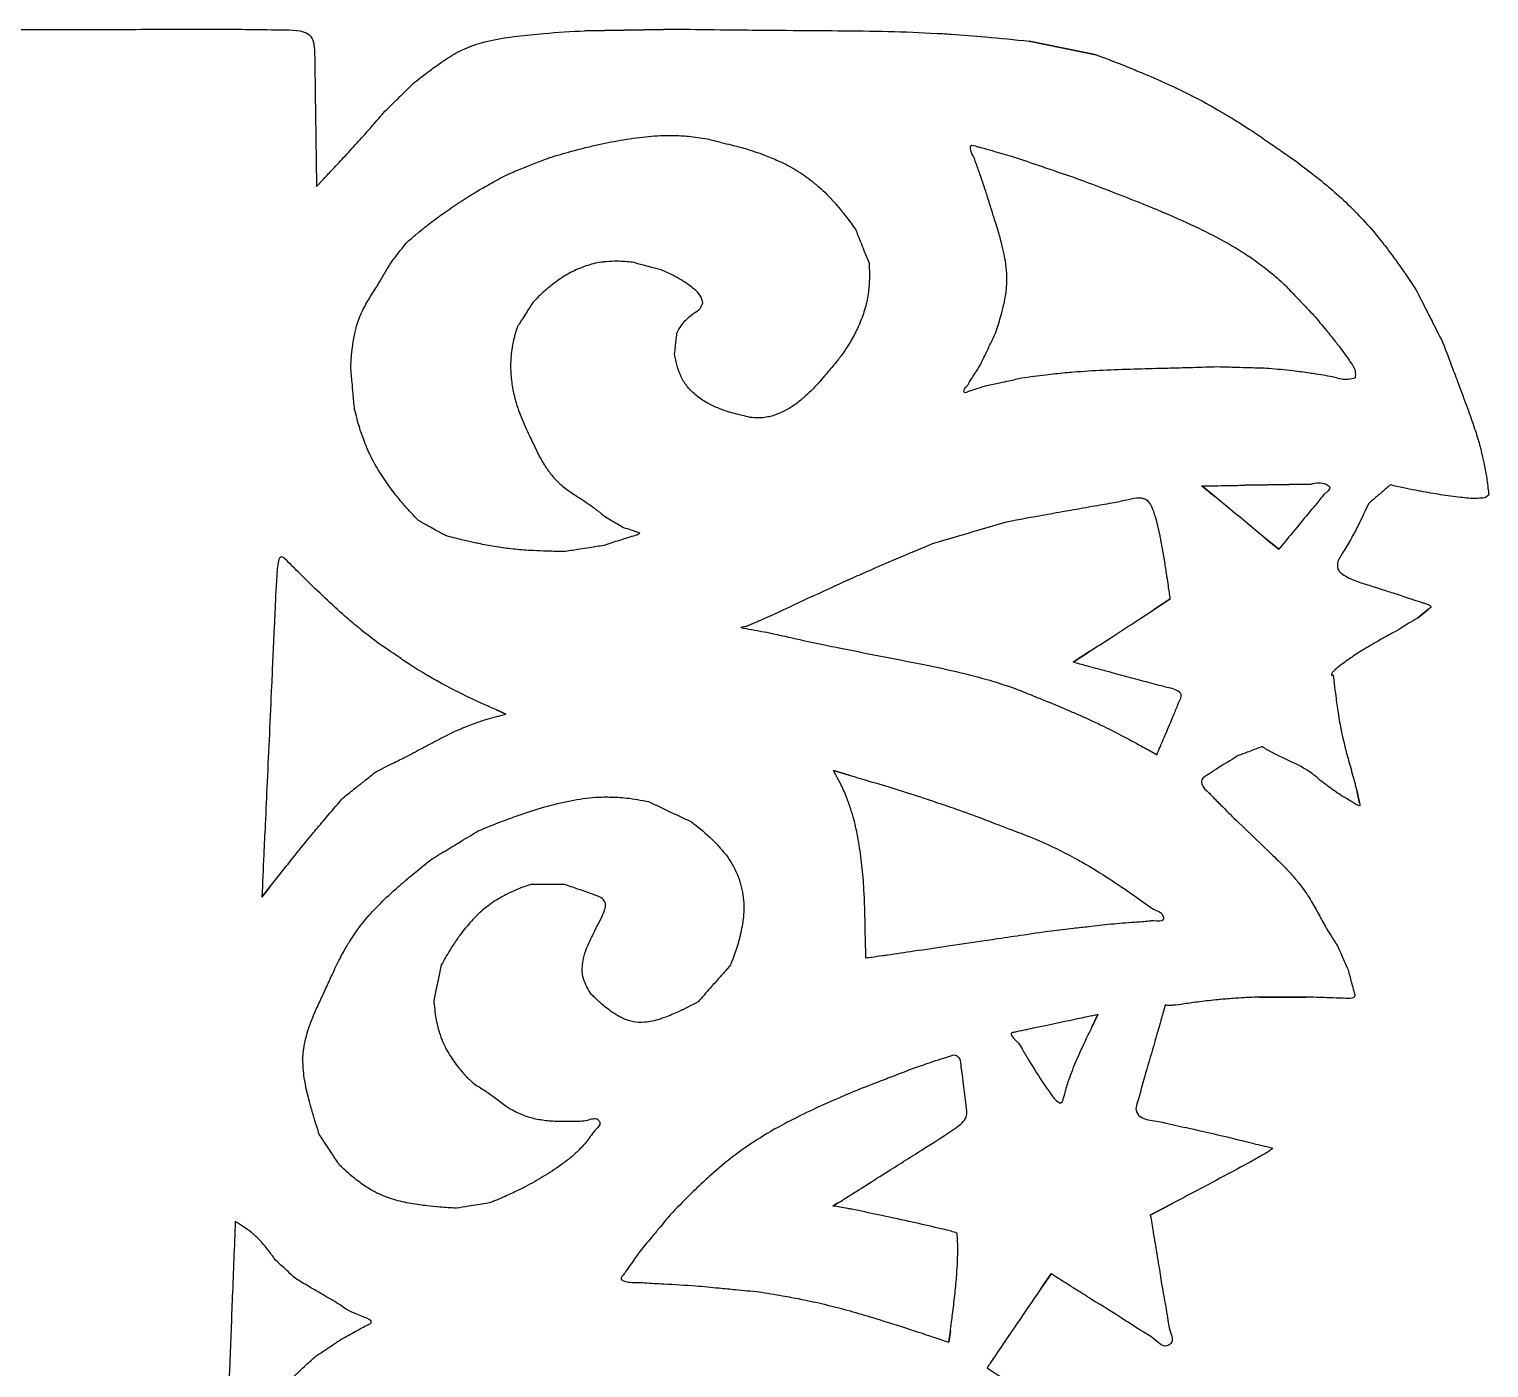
# Model space of a CAD drawing. Extents: x -268 to 413, y -196 to 303.
# Drawn here: x 216.1 to 412.9, y 110.5 to 291.1 of the extents above; entities that cross this region are included whole.
import ezdxf

# ---------------------------------------------------------------- set-up
doc = ezdxf.new("R2010")
doc.units = 0
doc.layers.add('layer_1', color=7, linetype='CONTINUOUS')

msp = doc.modelspace()

# ---------------------------------------------------------------- linework, layer by layer
at = {"layer": 'layer_1', "color": 1}
for points in [[(290.998432, 290.878298), (304.286597, 291.081198)], [(350.949872, 289.458108), (359.977869, 287.631989)], [(254.838006, 269.880354), (255.801342, 270.894735)], [(306.942399, 254.155374), (306.942399, 254.155374)], [(394.916143, 244.04731), (394.916143, 244.04731)], [(375.970803, 228.047435), (374.2438, 229.469695)], [(380.136132, 229.571273), (388.974048, 229.723384)], [(364.338773, 227.589931), (364.338773, 227.589931)], [(384.605563, 220.936651), (382.878432, 222.35891)], [(251.120907, 219.107932), (251.120907, 219.107932)], [(367.793036, 212.80915), (369.977544, 214.231538)], [(404.814376, 212.870872), (403.292736, 211.653582)], [(356.87284, 205.698366), (359.056698, 207.120753)], [(391.72847, 203.944334), (391.93137, 203.944334)], [(280.377596, 198.689159), (279.005741, 199.298775)], [(366.980264, 193.86317), (368.148953, 193.20315)], [(324.567698, 191.069696), (326.649968, 190.460218)], [(395.177679, 188.220819), (395.482029, 186.699051)], [(378.845418, 184.366543), (383.512045, 179.902816)], [(247.463616, 174.00348), (248.581132, 175.425868)], [(367.69132, 172.378055), (367.69132, 172.378055)], [(291.881752, 160.898786), (291.881752, 160.898786)], [(388.279994, 160.527321), (381.990277, 160.527321)], [(359.411974, 156.479118), (360.224618, 158.155717)], [(348.643762, 155.71752), (348.643762, 155.71752)], [(356.212051, 149.114635), (356.212051, 149.114635)], [(324.457696, 132.343833), (325.10216, 132.713228)], [(370.070735, 132.580565), (367.281281, 131.109842)], [(243.878751, 130.268814), (243.878751, 130.268814)], [(353.891016, 123.197813), (352.470835, 121.11774)], [(340.110717, 113.965615), (340.313883, 115.48959)]]:
    msp.add_lwpolyline(points, close=True, dxfattribs=at)
for points, knots in [([(208.723971, 291.051898), (213.976368, 291.05434), (223.26856, 291.058661), (234.085911, 291.063872), (242.959273, 291.093667), (248.193853, 291.03473), (254.458797, 290.916736), (254.585392, 288.042551), (254.607524, 285.683879), (254.666197, 282.094463), (254.709495, 278.947686), (254.736556, 276.980902)], [0, 0, 0, 0, 15.732522, 27.832935, 32.672741, 41.919332, 45.449083, 47.981031, 49.164502, 52.715124, 58.63321, 58.63321, 58.63321, 58.63321]), ([(268.025371, 283.8792), (268.724976, 284.43309), (269.935167, 285.391221), (271.401678, 286.428825), (272.83128, 287.397237), (274.554055, 288.407992), (277.323062, 289.405221), (279.829, 289.878557), (282.648473, 290.233911), (286.119711, 290.591328), (289.164703, 290.770437), (290.998432, 290.878298)], [0, 0, 0, 0, 2.676506, 4.629881, 5.386967, 7.857806, 10.597896, 14.169438, 15.484831, 19.124512, 24.634618, 24.634618, 24.634618, 24.634618]), ([(304.286597, 291.081198), (306.528999, 291.051441), (310.491474, 290.998859), (315.141033, 290.954173), (319.853674, 290.914418), (325.110751, 290.890769), (331.874684, 290.799319), (336.963692, 290.626523), (341.336687, 290.34769), (345.483846, 290.041553), (348.990316, 289.667271), (350.949872, 289.458108)], [0, 0, 0, 0, 6.727794, 11.888462, 13.949295, 20.866228, 27.65968, 34.243009, 36.138418, 40.805186, 46.716826, 46.716826, 46.716826, 46.716826]), ([(359.977869, 287.631989), (360.965053, 287.260774), (362.726492, 286.598411), (364.782256, 285.769455), (366.921405, 284.888483), (369.351074, 283.824928), (372.485418, 282.329244), (374.839478, 281.093046), (376.857606, 279.935374), (378.785738, 278.796308), (380.383374, 277.763585), (381.280292, 277.183811)], [0, 0, 0, 0, 3.163899, 5.645368, 6.649368, 10.104284, 13.600366, 17.066624, 18.07727, 20.580104, 23.783723, 23.783723, 23.783723, 23.783723]), ([(264.068904, 280.02431), (264.55726, 280.500234), (265.387495, 281.309335), (266.706318, 282.594298), (267.536822, 283.403299), (268.025371, 283.8792)], [0, 0, 0, 0, 2.045717, 3.477847, 5.523931, 5.523931, 5.523931, 5.523931]), ([(255.801342, 270.894735), (256.217014, 271.332599), (257.187456, 272.354852), (258.764601, 274.04103), (260.099121, 275.495452), (261.321889, 276.865262), (262.512529, 278.21174), (263.508353, 279.371487), (264.068904, 280.02431)], [0, 0, 0, 0, 1.811231, 4.228563, 6.926374, 7.732635, 9.737077, 12.318427, 12.318427, 12.318427, 12.318427]), ([(254.736556, 276.980902), (254.748979, 276.104205), (254.770098, 274.61388), (254.803915, 272.24703), (254.82538, 270.756879), (254.838006, 269.880354)], [0, 0, 0, 0, 2.630354, 4.471425, 7.101273, 7.101273, 7.101273, 7.101273]), ([(285.965193, 273.659787), (286.911116, 273.947503), (288.616261, 274.466146), (290.65696, 274.993946), (292.850652, 275.532531), (295.406903, 276.063454), (298.727121, 276.565662), (301.235318, 276.771485), (303.303147, 276.751091), (305.14193, 276.676875), (306.668051, 276.433945), (307.501482, 276.301278)], [0, 0, 0, 0, 2.965791, 5.346209, 6.32219, 9.742446, 13.173326, 16.394153, 17.274648, 19.376965, 21.906428, 21.906428, 21.906428, 21.906428]), ([(307.501482, 276.301278), (308.141066, 276.138106), (309.228392, 275.860705), (310.955481, 275.420435), (312.043007, 275.143422), (312.682748, 274.980469)], [0, 0, 0, 0, 1.980211, 3.366462, 5.346967, 5.346967, 5.346967, 5.346967]), ([(381.280292, 277.183811), (381.931549, 276.732914), (383.038682, 275.966394), (384.797081, 274.749021), (385.90423, 273.982554), (386.555491, 273.531693)], [0, 0, 0, 0, 2.376341, 4.039761, 6.416049, 6.416049, 6.416049, 6.416049]), ([(280.885505, 271.627912), (281.512641, 271.87876), (282.578764, 272.305198), (284.271993, 272.98249), (285.338085, 273.408938), (285.965193, 273.659787)], [0, 0, 0, 0, 2.02633, 3.444735, 5.470991, 5.470991, 5.470991, 5.470991]), ([(312.682748, 274.980469), (313.537256, 274.702382), (315.030644, 274.216381), (316.722514, 273.503581), (318.366166, 272.751633), (320.10613, 271.761111), (322.199731, 270.205416), (323.656023, 268.831752), (324.867916, 267.490601), (326.059106, 266.098255), (326.984673, 264.833712), (327.513795, 264.110806)], [0, 0, 0, 0, 2.69459, 4.709219, 5.502919, 8.11704, 10.69596, 13.312142, 14.105896, 16.118793, 18.805345, 18.805345, 18.805345, 18.805345]), ([(345.190277, 268.885622), (344.90212, 269.772808), (344.436164, 271.207407), (343.8452, 272.795823), (343.449987, 273.953549), (342.997748, 274.549651), (343.007534, 275.656857), (343.87998, 275.228162), (344.768696, 275.049116), (346.340156, 274.584426), (347.688325, 274.20498), (348.542183, 273.964659)], [0, 0, 0, 0, 2.794531, 4.518818, 5.10821, 6.422597, 6.865746, 7.773344, 8.27478, 9.830395, 12.517516, 12.517516, 12.517516, 12.517516]), ([(348.542183, 273.964659), (349.645904, 273.58837), (351.522226, 272.948679), (354.502274, 271.932742), (356.378605, 271.293104), (357.482328, 270.916847)], [0, 0, 0, 0, 3.498304, 5.947109, 9.445387, 9.445387, 9.445387, 9.445387]), ([(386.555491, 273.531693), (387.365546, 272.930164), (388.804553, 271.861591), (390.441725, 270.534), (392.115059, 269.13863), (393.982008, 267.447571), (396.346797, 265.017819), (398.081639, 262.97517), (399.601302, 260.989059), (401.142179, 258.900097), (402.378476, 257.048335), (403.089836, 255.982838)], [0, 0, 0, 0, 3.026557, 5.376468, 6.322019, 9.562977, 12.927564, 16.487565, 17.594163, 20.429935, 24.272788, 24.272788, 24.272788, 24.272788]), ([(266.96803, 262.282096), (267.404576, 262.666317), (268.218646, 263.382811), (269.231504, 264.196122), (270.428259, 265.13726), (271.959569, 266.26326), (274.090613, 267.725127), (275.8134, 268.819128), (277.369095, 269.730323), (278.864608, 270.581746), (280.160779, 271.25274), (280.885505, 271.627912)], [0, 0, 0, 0, 1.744413, 3.252976, 3.896054, 6.311909, 8.953155, 11.648084, 12.431622, 14.361841, 16.809816, 16.809816, 16.809816, 16.809816]), ([(357.482328, 270.916847), (359.264643, 270.248015), (362.339795, 269.094034), (365.88549, 267.679732), (369.197164, 266.327271), (372.564668, 264.861537), (376.544126, 262.902062), (379.255941, 261.346519), (381.305783, 259.948904), (383.082593, 258.671362), (384.462539, 257.458341), (385.215041, 256.796865)], [0, 0, 0, 0, 5.710878, 9.853374, 11.451377, 16.442642, 20.867095, 24.755486, 25.805274, 28.309884, 31.313701, 31.313701, 31.313701, 31.313701]), ([(346.81583, 263.704484), (346.615137, 264.344042), (346.273942, 265.431346), (345.732091, 267.158392), (345.390955, 268.245887), (345.190277, 268.885622)], [0, 0, 0, 0, 2.010923, 3.418742, 5.430158, 5.430158, 5.430158, 5.430158]), ([(327.513795, 264.110806), (327.739555, 263.546315), (328.123327, 262.586733), (328.7329, 261.06285), (329.116739, 260.103467), (329.342514, 259.539156)], [0, 0, 0, 0, 1.823885, 3.100436, 4.92384, 4.92384, 4.92384, 4.92384]), ([(264.834577, 259.539156), (265.097875, 259.877707), (265.545535, 260.453312), (266.256686, 261.367626), (266.70455, 261.943379), (266.96803, 262.282096)], [0, 0, 0, 0, 1.286659, 2.187574, 3.47496, 3.47496, 3.47496, 3.47496]), ([(346.409371, 250.092402), (346.644013, 250.808834), (347.045874, 252.035833), (347.419506, 253.485092), (347.727774, 254.826676), (347.939768, 256.245147), (347.967307, 258.072257), (347.808638, 259.440914), (347.57472, 260.682694), (347.29866, 261.977028), (346.992638, 263.071906), (346.81583, 263.704484)], [0, 0, 0, 0, 2.261027, 3.872352, 4.487474, 6.390854, 8.161482, 9.954222, 10.512871, 11.952561, 13.92253, 13.92253, 13.92253, 13.92253]), ([(259.450795, 245.520752), (259.508354, 246.411325), (259.606607, 247.931522), (259.91213, 249.669602), (260.263375, 251.242626), (260.846226, 252.808736), (261.841042, 254.625051), (262.66497, 255.897314), (263.349323, 257.00863), (264.001881, 258.086655), (264.534771, 259.016194), (264.834577, 259.539156)], [0, 0, 0, 0, 2.675114, 4.566389, 5.286418, 7.509473, 9.546414, 11.489945, 12.055897, 13.461792, 15.270137, 15.270137, 15.270137, 15.270137]), ([(297.443812, 259.641384), (296.764034, 259.705304), (295.566661, 259.817896), (294.156573, 259.74334), (292.731473, 259.596556), (291.138931, 259.191935), (289.160692, 258.335915), (287.739714, 257.464623), (286.559027, 256.567869), (285.421781, 255.641136), (284.536857, 254.757935), (284.034896, 254.256952)], [0, 0, 0, 0, 2.045373, 3.602756, 4.225496, 6.342735, 8.495715, 10.674193, 11.32162, 12.943726, 15.069863, 15.069863, 15.069863, 15.069863]), ([(301.304278, 258.625446), (300.827664, 258.750889), (300.017432, 258.964137), (298.73061, 259.302783), (297.9204, 259.515977), (297.443812, 259.641384)], [0, 0, 0, 0, 1.478537, 2.513476, 3.991907, 3.991907, 3.991907, 3.991907]), ([(306.942399, 254.155374), (306.862893, 254.466392), (306.671627, 255.214598), (305.673794, 256.121043), (304.77218, 256.814137), (303.796447, 257.399945), (302.763782, 257.976751), (301.836907, 258.388713), (301.304278, 258.625446)], [0, 0, 0, 0, 0.946546, 2.277078, 3.885976, 4.392539, 5.685918, 7.433275, 7.433275, 7.433275, 7.433275]), ([(329.342514, 259.539156), (329.376789, 258.826069), (329.437266, 257.567848), (329.317756, 256.093333), (329.131458, 254.60318), (328.712936, 252.966169), (327.934978, 250.967347), (327.212022, 249.546689), (326.533913, 248.423729), (325.904937, 247.435824), (325.302988, 246.65729), (324.97402, 246.231818)], [0, 0, 0, 0, 2.139337, 3.774798, 4.429449, 6.644026, 8.817879, 10.856079, 11.415408, 12.753542, 14.366114, 14.366114, 14.366114, 14.366114]), ([(385.215041, 256.796865), (385.716739, 256.270086), (386.569625, 255.374562), (387.924209, 253.952257), (388.777094, 253.05673), (389.278791, 252.529949)], [0, 0, 0, 0, 2.182376, 3.710041, 5.892422, 5.892422, 5.892422, 5.892422]), ([(403.089836, 255.982838), (403.540688, 255.09353), (404.307114, 253.581751), (405.524484, 251.180868), (406.291041, 249.669314), (406.741945, 248.78019)], [0, 0, 0, 0, 2.991192, 5.084877, 8.075645, 8.075645, 8.075645, 8.075645]), ([(284.034896, 254.256952), (283.771412, 253.84299), (283.32353, 253.139318), (282.612379, 252.021802), (282.164738, 251.318232), (281.901443, 250.904405)], [0, 0, 0, 0, 1.472107, 2.502355, 3.973814, 3.973814, 3.973814, 3.973814]), ([(303.437731, 250.091624), (303.619431, 250.43193), (303.938679, 251.029851), (304.444, 251.644793), (304.997514, 252.22643), (305.683994, 252.742018), (306.588228, 253.300502), (306.834408, 253.894715), (306.942399, 254.155374)], [0, 0, 0, 0, 1.154186, 2.027916, 2.377795, 3.559106, 4.618618, 5.446584, 5.446584, 5.446584, 5.446584]), ([(389.278791, 252.529949), (389.867454, 251.837763), (390.8813, 250.645618), (392.015457, 249.228397), (393.05676, 247.911981), (393.926005, 246.628686), (394.981372, 245.246918), (394.933059, 244.358414), (394.916143, 244.04731)], [0, 0, 0, 0, 2.725096, 4.693399, 5.45067, 7.747861, 9.445782, 10.360627, 10.360627, 10.360627, 10.360627]), ([(281.901443, 250.904405), (281.727819, 250.335866), (281.417707, 249.320392), (281.199796, 248.086835), (281.019453, 246.7811), (280.979301, 245.245459), (281.157414, 243.236227), (281.459379, 241.712517), (281.837163, 240.412728), (282.23646, 239.17715), (282.672643, 238.16506), (282.91738, 237.597186)], [0, 0, 0, 0, 1.78162, 3.18217, 3.751552, 5.735803, 7.771579, 9.794926, 10.382039, 11.832323, 13.686327, 13.686327, 13.686327, 13.686327]), ([(303.132988, 247.247105), (303.170503, 247.598282), (303.23428, 248.19529), (303.335861, 249.143463), (303.400001, 249.740451), (303.437731, 250.091624)], [0, 0, 0, 0, 1.059527, 1.801215, 2.860797, 2.860797, 2.860797, 2.860797]), ([(344.377505, 245.825496), (344.628354, 246.352274), (345.054797, 247.247797), (345.732085, 248.670099), (346.158525, 249.565624), (346.409371, 250.092402)], [0, 0, 0, 0, 1.750368, 2.975624, 4.725989, 4.725989, 4.725989, 4.725989]), ([(406.741945, 248.78019), (407.171855, 247.64141), (407.905297, 245.698612), (408.748683, 243.44931), (409.506813, 241.420613), (410.255274, 239.406212), (411.103858, 236.977712), (411.632183, 235.253971), (411.993952, 233.82647), (412.308215, 232.49623), (412.511864, 231.357698), (412.625083, 230.724727)], [0, 0, 0, 0, 3.651683, 6.229899, 7.206641, 10.14889, 12.676494, 14.923795, 15.553857, 17.094297, 19.02296, 19.02296, 19.02296, 19.02296]), ([(310.446929, 239.425127), (309.93866, 239.604114), (309.04542, 239.918669), (308.045098, 240.399897), (307.062488, 240.919561), (306.034399, 241.618357), (304.879018, 242.736836), (304.188072, 243.756615), (303.756544, 244.751968), (303.384186, 245.787661), (303.224609, 246.714789), (303.132988, 247.247105)], [0, 0, 0, 0, 1.615303, 2.83876, 3.325226, 4.950217, 6.546664, 8.127665, 8.601022, 9.800398, 11.417488, 11.417488, 11.417488, 11.417488]), ([(324.97402, 246.231818), (324.69809, 245.905723), (324.229009, 245.351363), (323.483996, 244.470908), (323.014911, 243.916549), (322.738979, 243.590455)], [0, 0, 0, 0, 1.281512, 2.178571, 3.460087, 3.460087, 3.460087, 3.460087]), ([(259.958823, 239.831448), (259.896014, 240.533829), (259.789239, 241.727872), (259.619896, 243.624307), (259.513425, 244.818366), (259.450795, 245.520752)], [0, 0, 0, 0, 2.11555, 3.596423, 5.711941, 5.711941, 5.711941, 5.711941]), ([(345.189627, 242.980839), (344.741095, 242.844602), (344.023393, 242.626607), (343.191522, 242.339187), (342.680376, 242.222314), (342.218622, 241.895021), (342.083171, 242.495594), (342.504564, 242.807152), (342.870529, 243.472606), (343.507444, 244.42733), (344.04287, 245.287746), (344.377505, 245.825496)], [0, 0, 0, 0, 1.418716, 2.270103, 2.553947, 3.121573, 3.313333, 4.092737, 4.473291, 5.614897, 7.517476, 7.517476, 7.517476, 7.517476]), ([(376.377263, 245.520752), (375.252984, 245.487641), (373.211294, 245.427513), (370.790053, 245.36176), (368.142456, 245.291544), (365.027101, 245.214759), (360.962291, 245.070331), (357.880379, 244.898402), (355.302076, 244.66646), (352.977737, 244.430991), (351.031371, 244.150521), (349.964443, 243.996777)], [0, 0, 0, 0, 3.374298, 6.127722, 7.266394, 11.319894, 15.476457, 19.468695, 20.577288, 23.242542, 26.476006, 26.476006, 26.476006, 26.476006]), ([(383.285532, 245.317458), (382.432659, 245.342537), (380.982775, 245.385172), (378.680018, 245.452936), (377.230135, 245.495635), (376.377263, 245.520752)], [0, 0, 0, 0, 2.559724, 4.351533, 6.91126, 6.91126, 6.91126, 6.91126]), ([(394.916143, 244.04731), (394.59998, 243.952766), (393.687777, 243.679986), (391.901423, 244.200611), (390.191184, 244.470029), (388.309594, 244.758706), (386.196806, 245.036909), (384.361791, 245.213743), (383.285532, 245.317458)], [0, 0, 0, 0, 0.976167, 2.816466, 5.367826, 6.23353, 8.519891, 11.762984, 11.762984, 11.762984, 11.762984]), ([(322.738979, 243.590455), (322.341847, 243.153138), (321.645932, 242.386805), (320.753885, 241.566985), (319.846335, 240.785117), (318.785473, 240.02856), (317.355143, 239.2667), (316.237455, 238.871523), (315.293117, 238.709424), (314.427022, 238.611534), (313.696063, 238.677455), (313.291585, 238.713933)], [0, 0, 0, 0, 1.771232, 3.103819, 3.630981, 5.365063, 6.997665, 8.48407, 8.891015, 9.87175, 11.086782, 11.086782, 11.086782, 11.086782]), ([(349.964443, 243.996777), (349.374872, 243.871376), (348.372657, 243.658205), (346.781052, 243.319559), (345.779023, 243.106287), (345.189627, 242.980839)], [0, 0, 0, 0, 1.808278, 3.073904, 4.8817, 4.8817, 4.8817, 4.8817]), ([(268.593455, 224.797107), (268.127345, 225.283913), (267.280776, 226.168069), (266.337286, 227.271809), (265.320298, 228.499291), (264.17182, 230.028812), (262.785536, 232.203604), (261.859405, 234.015492), (261.183926, 235.723869), (260.565205, 237.451258), (260.178677, 238.968471), (259.958823, 239.831448)], [0, 0, 0, 0, 2.021496, 3.671525, 4.35448, 6.803773, 9.403227, 12.085226, 12.889832, 14.914014, 17.584032, 17.584032, 17.584032, 17.584032]), ([(313.291585, 238.713933), (312.940373, 238.801644), (312.343311, 238.950752), (311.395092, 239.187817), (310.798101, 239.337234), (310.446929, 239.425127)], [0, 0, 0, 0, 1.085996, 1.846199, 2.932212, 2.932212, 2.932212, 2.932212]), ([(282.91738, 237.597186), (283.130503, 237.145645), (283.492822, 236.378001), (284.068532, 235.158861), (284.431182, 234.391292), (284.644512, 233.939767)], [0, 0, 0, 0, 1.497931, 2.54656, 4.044712, 4.044712, 4.044712, 4.044712]), ([(284.644512, 233.939767), (284.953177, 233.354581), (285.488834, 232.339051), (286.276662, 231.255202), (287.095997, 230.246478), (288.161966, 229.292971), (289.652367, 228.254394), (290.803343, 227.526191), (291.760503, 226.858129), (292.653494, 226.214076), (293.381281, 225.630564), (293.787172, 225.305136)], [0, 0, 0, 0, 1.982023, 3.439595, 4.010219, 5.879209, 7.69952, 9.45949, 9.963605, 11.201133, 12.761583, 12.761583, 12.761583, 12.761583]), ([(412.625083, 230.724727), (412.66257, 230.42416), (412.726298, 229.913179), (412.827748, 229.101613), (412.891772, 228.590621), (412.929433, 228.290027)], [0, 0, 0, 0, 0.908687, 1.544818, 2.453648, 2.453648, 2.453648, 2.453648]), ([(374.2438, 229.469695), (374.971235, 229.482167), (376.207885, 229.50337), (378.171996, 229.537229), (379.40867, 229.558664), (380.136132, 229.571273)], [0, 0, 0, 0, 2.182627, 3.710495, 5.893207, 5.893207, 5.893207, 5.893207]), ([(388.974048, 229.723384), (389.647648, 229.876284), (390.513888, 230.07291), (391.822427, 229.190013), (390.766582, 228.452505), (390.069311, 227.491301), (388.776757, 226.004966), (387.710297, 224.698986), (387.04376, 223.882748)], [0, 0, 0, 0, 2.028204, 2.608236, 3.885716, 4.523011, 6.434898, 9.621378, 9.621378, 9.621378, 9.621378]), ([(399.640627, 229.608117), (399.277367, 229.294953), (398.659867, 228.762611), (397.679214, 227.917228), (397.061818, 227.385014), (396.698669, 227.071968)], [0, 0, 0, 0, 1.438843, 2.445864, 3.884221, 3.884221, 3.884221, 3.884221]), ([(412.929433, 228.290027), (412.793659, 228.15249), (412.460553, 227.815059), (411.810781, 227.81183), (410.692993, 227.744717), (408.921127, 227.948749), (406.426481, 228.276592), (404.403457, 228.62076), (402.73897, 228.937274), (401.365797, 229.207869), (400.235371, 229.470134), (399.640627, 229.608117)], [0, 0, 0, 0, 0.561993, 1.378777, 1.813252, 3.955847, 6.670031, 9.387026, 10.103925, 11.753551, 13.585059, 13.585059, 13.585059, 13.585059]), ([(364.338773, 227.589931), (363.689667, 227.461051), (362.187111, 227.162719), (359.575831, 226.709805), (357.235789, 226.296576), (354.72767, 225.847651), (351.83217, 225.325543), (349.319585, 224.866037), (347.831768, 224.593942)], [0, 0, 0, 0, 1.985267, 4.59551, 7.950319, 9.114143, 12.239429, 16.776907, 16.776907, 16.776907, 16.776907]), ([(369.266478, 219.006354), (369.050295, 220.321126), (368.705331, 222.419105), (368.13826, 224.762351), (367.661481, 226.29805), (367.173389, 227.556447), (365.656325, 227.958455), (364.813554, 227.722729), (364.338773, 227.589931)], [0, 0, 0, 0, 4.002741, 6.387166, 7.179726, 8.897567, 10.035309, 11.50323, 11.50323, 11.50323, 11.50323]), ([(382.878432, 222.35891), (382.15356, 222.955864), (380.575927, 224.255095), (378.273384, 226.151269), (376.695705, 227.450482), (375.970803, 228.047435)], [0, 0, 0, 0, 2.817114, 6.13126, 8.948444, 8.948444, 8.948444, 8.948444]), ([(396.698669, 227.071968), (396.296436, 226.202861), (395.619722, 224.740678), (394.765184, 223.096544), (394.003061, 221.714436), (393.276262, 220.520009), (392.433503, 219.252766), (392.506663, 218.177871), (393.133761, 217.606781), (394.090815, 216.971051), (395.064056, 216.635422), (395.684288, 216.42153)], [0, 0, 0, 0, 2.872481, 4.832654, 5.558369, 7.604721, 9.04496, 10.064181, 10.432205, 11.545596, 13.501805, 13.501805, 13.501805, 13.501805]), ([(272.250874, 222.765232), (271.799341, 223.016081), (271.031734, 223.442524), (269.812595, 224.119816), (269.044988, 224.546259), (268.593455, 224.797107)], [0, 0, 0, 0, 1.549602, 2.634323, 4.183925, 4.183925, 4.183925, 4.183925]), ([(293.787172, 225.305136), (294.088182, 225.129532), (294.599902, 224.831006), (295.412634, 224.356877), (295.924356, 224.058351), (296.225369, 223.882748)], [0, 0, 0, 0, 1.045465, 1.777293, 2.822763, 2.822763, 2.822763, 2.822763]), ([(347.831768, 224.593942), (346.602611, 224.230124), (344.513068, 223.611641), (341.194374, 222.629566), (339.104821, 222.011362), (337.875686, 221.647716)], [0, 0, 0, 0, 3.845609, 6.537462, 10.382861, 10.382861, 10.382861, 10.382861]), ([(288.40274, 220.631907), (287.576841, 220.64002), (286.139008, 220.654143), (284.463131, 220.723878), (282.83993, 220.810371), (281.087839, 220.96563), (278.850768, 221.273964), (277.174179, 221.585949), (275.691166, 221.910836), (274.214315, 222.250486), (272.962682, 222.578621), (272.250874, 222.765232)], [0, 0, 0, 0, 2.47765, 4.313416, 5.031359, 7.354157, 9.587514, 11.803824, 12.467973, 14.142076, 16.349529, 16.349529, 16.349529, 16.349529]), ([(296.225369, 223.882748), (296.559515, 223.769492), (297.094157, 223.588281), (297.734481, 223.387777), (298.088106, 223.249795), (298.579613, 223.178025), (298.012656, 222.764467), (297.550636, 222.730567), (296.683765, 222.426069), (295.420646, 222.038769), (294.290345, 221.673102), (293.583878, 221.444551)], [0, 0, 0, 0, 1.07087, 1.713413, 1.9276, 2.340857, 2.573943, 3.493392, 3.937739, 5.270913, 7.493112, 7.493112, 7.493112, 7.493112]), ([(387.04376, 223.882748), (386.742757, 223.518938), (386.231082, 222.900498), (385.418349, 221.918466), (384.906584, 221.300273), (384.605563, 220.936651)], [0, 0, 0, 0, 1.41656, 2.408012, 3.824172, 3.824172, 3.824172, 3.824172]), ([(293.583878, 221.444551), (292.944144, 221.344228), (291.856656, 221.173688), (290.12961, 220.902806), (289.0423, 220.732237), (288.40274, 220.631907)], [0, 0, 0, 0, 1.942657, 3.302337, 5.244481, 5.244481, 5.244481, 5.244481]), ([(337.875686, 221.647716), (336.262657, 220.978471), (333.387936, 219.78575), (330.026893, 218.326477), (326.569909, 216.80477), (322.855586, 215.099504), (318.512426, 213.087275), (315.639048, 211.725244), (313.83663, 210.964141), (312.981257, 210.557803), (312.302646, 210.418762), (312.072482, 210.371603)], [0, 0, 0, 0, 5.238969, 9.336831, 10.992132, 16.570243, 21.596422, 25.355959, 26.101715, 27.471827, 28.175036, 28.175036, 28.175036, 28.175036]), ([(251.120907, 219.107932), (250.708693, 219.527193), (249.775898, 220.475933), (249.33276, 216.364582), (249.300232, 213.910162), (249.033627, 208.474695), (248.694485, 200.813467), (248.374606, 193.879944), (248.174682, 189.546509)], [0, 0, 0, 0, 1.339373, 3.030851, 8.451993, 11.045162, 18.824597, 31.790188, 31.790188, 31.790188, 31.790188]), ([(263.209023, 208.238269), (262.451246, 208.814683), (261.053438, 209.877945), (259.451904, 211.228991), (257.660633, 212.778556), (255.651389, 214.652678), (253.261557, 216.970581), (251.772932, 218.456913), (251.120907, 219.107932)], [0, 0, 0, 0, 2.855798, 5.26785, 6.284081, 9.961269, 13.507871, 16.271995, 16.271995, 16.271995, 16.271995]), ([(369.977544, 214.231538), (369.889646, 214.820932), (369.740214, 215.822953), (369.503192, 217.414558), (369.354152, 218.416781), (369.266478, 219.006354)], [0, 0, 0, 0, 1.787738, 3.039304, 4.827472, 4.827472, 4.827472, 4.827472]), ([(395.684288, 216.42153), (396.272844, 216.233566), (397.27342, 215.914015), (398.862737, 215.406759), (399.863521, 215.087543), (400.452237, 214.899762)], [0, 0, 0, 0, 1.853526, 3.151095, 5.004909, 5.004909, 5.004909, 5.004909]), ([(400.452237, 214.899762), (401.128592, 214.671855), (402.210769, 214.307201), (403.427833, 213.918482), (404.250858, 213.617034), (404.753878, 213.568383), (405.249221, 213.122252), (404.978752, 212.965896), (404.814376, 212.870872)], [0, 0, 0, 0, 2.138662, 3.421884, 3.849632, 4.73975, 5.019324, 5.452478, 5.452478, 5.452478, 5.452478]), ([(359.056698, 207.120753), (359.973567, 207.71769), (361.96899, 209.016832), (364.881108, 210.912956), (366.876319, 212.212201), (367.793036, 212.80915)], [0, 0, 0, 0, 3.2822, 7.143203, 10.42504, 10.42504, 10.42504, 10.42504]), ([(403.292736, 211.653582), (402.904398, 211.415536), (402.24429, 211.010898), (401.196004, 210.368375), (400.536048, 209.96391), (400.147877, 209.726013)], [0, 0, 0, 0, 1.366473, 2.322772, 3.688584, 3.688584, 3.688584, 3.688584]), ([(312.072482, 210.371603), (312.549064, 210.283709), (313.359252, 210.134288), (314.646071, 209.897267), (315.456322, 209.748215), (315.932938, 209.660538)], [0, 0, 0, 0, 1.453859, 2.471555, 3.925397, 3.925397, 3.925397, 3.925397]), ([(315.932938, 209.660538), (317.293919, 209.349522), (319.832223, 208.769459), (322.884185, 208.128677), (326.444192, 207.395961), (330.76616, 206.563456), (336.327102, 205.467459), (340.445248, 204.604682), (343.59293, 203.812614), (346.050968, 203.164541), (348.03061, 202.490018), (349.050083, 202.142653)], [0, 0, 0, 0, 4.188112, 7.811058, 9.355186, 15.092007, 21.014633, 26.360456, 27.710138, 30.752309, 33.982376, 33.982376, 33.982376, 33.982376]), ([(400.147877, 209.726013), (399.48825, 209.371938), (398.343154, 208.757274), (397.032877, 207.997886), (395.795651, 207.259503), (394.569186, 206.472871), (393.244449, 205.517998), (392.403963, 204.884991), (391.983632, 204.4486), (391.735165, 204.246216), (391.730234, 204.02385), (391.72847, 203.944334)], [0, 0, 0, 0, 2.245828, 3.898695, 4.542393, 6.568909, 8.261505, 9.458969, 9.688736, 10.103577, 10.334494, 10.334494, 10.334494, 10.334494]), ([(267.679095, 205.190466), (267.127232, 205.566721), (266.18906, 206.206358), (264.699036, 207.222292), (263.760881, 207.86198), (263.209023, 208.238269)], [0, 0, 0, 0, 2.003769, 3.406423, 5.410236, 5.410236, 5.410236, 5.410236]), ([(279.005741, 199.298775), (278.415675, 199.561805), (277.045216, 200.172704), (274.836123, 201.206174), (272.983379, 202.12851), (271.319142, 203.035128), (269.730702, 203.926537), (268.415115, 204.737028), (267.679095, 205.190466)], [0, 0, 0, 0, 1.938071, 4.501267, 7.316453, 8.144724, 10.186668, 12.779828, 12.779828, 12.779828, 12.779828]), ([(361.748593, 204.377685), (361.146541, 204.540638), (360.123105, 204.817644), (358.497854, 205.257871), (357.474677, 205.535225), (356.87284, 205.698366)], [0, 0, 0, 0, 1.871147, 3.180783, 5.051452, 5.051452, 5.051452, 5.051452]), ([(368.148953, 193.20315), (368.299472, 193.554335), (368.555359, 194.151361), (368.961412, 195.09952), (369.557495, 196.485347), (370.230431, 198.092751), (370.842636, 199.529932), (371.190584, 200.471683), (371.676761, 201.309282), (370.546637, 202.17741), (369.427558, 202.288774), (367.742401, 202.776549), (365.286282, 203.412182), (363.107271, 204.006875), (361.748593, 204.377685)], [0, 0, 0, 0, 1.146199, 1.948575, 3.09488, 5.668015, 7.20563, 7.716314, 8.77792, 9.548014, 11.379409, 12.234094, 14.783662, 19.006389, 19.006389, 19.006389, 19.006389]), ([(391.93137, 203.944334), (391.94488, 203.858564), (391.988941, 203.578841), (392.032886, 203.18889), (392.138116, 202.329677), (392.30599, 200.915029), (392.607109, 198.781074), (392.91904, 196.962619), (393.282445, 195.295706), (393.660275, 193.682179), (394.047293, 192.328643), (394.26462, 191.568578)], [0, 0, 0, 0, 0.260463, 0.849459, 1.176937, 2.857457, 5.122933, 7.642019, 8.389541, 10.241012, 12.612211, 12.612211, 12.612211, 12.612211]), ([(349.050083, 202.142653), (349.76491, 201.85407), (350.980147, 201.363465), (352.910441, 200.584592), (354.125945, 200.094394), (354.840965, 199.806034)], [0, 0, 0, 0, 2.312644, 3.931595, 6.244525, 6.244525, 6.244525, 6.244525]), ([(354.840965, 199.806034), (355.81871, 199.387067), (357.516579, 198.659525), (359.472599, 197.76114), (361.327943, 196.887209), (363.181603, 195.949409), (365.257123, 194.834339), (366.471284, 194.150033), (366.980264, 193.86317)], [0, 0, 0, 0, 3.191043, 5.541292, 6.456896, 9.343579, 11.771944, 13.524673, 13.524673, 13.524673, 13.524673]), ([(262.90493, 190.968118), (263.656043, 191.333106), (264.988816, 191.98074), (266.541426, 192.769638), (268.128173, 193.587353), (269.887013, 194.532808), (272.138923, 195.71766), (273.843148, 196.541838), (275.303464, 197.136568), (276.647236, 197.643122), (278.038746, 198.08034), (279.090748, 198.349696), (279.733963, 198.519802), (280.139187, 198.626428), (280.377596, 198.689159)], [0, 0, 0, 0, 2.505238, 4.445287, 5.224429, 7.860387, 10.435333, 12.859164, 13.534125, 15.165162, 17.166447, 17.905385, 18.422864, 19.162436, 19.162436, 19.162436, 19.162436]), ([(379.149814, 193.089531), (378.394257, 192.633385), (377.184326, 191.902924), (375.816221, 191.051933), (374.947908, 190.438739), (374.121155, 190.034136), (374.24275, 188.846092), (374.98936, 188.305227), (375.823541, 187.400475), (377.071007, 186.156667), (378.166148, 185.051828), (378.845418, 184.366543)], [0, 0, 0, 0, 2.654775, 4.251295, 4.784821, 5.917999, 6.595244, 7.931317, 8.533193, 10.306548, 13.203091, 13.203091, 13.203091, 13.203091]), ([(382.396123, 194.306821), (381.995358, 194.156555), (381.314044, 193.901097), (380.231942, 193.495334), (379.550607, 193.23983), (379.149814, 193.089531)], [0, 0, 0, 0, 1.284031, 2.182891, 3.467033, 3.467033, 3.467033, 3.467033]), ([(390.20683, 189.742423), (389.912617, 190.005801), (389.368939, 190.492498), (388.649014, 190.98475), (387.807564, 191.521771), (386.739575, 192.068932), (385.356542, 192.715542), (384.334364, 193.17784), (383.587159, 193.567337), (383.032068, 193.866667), (382.609012, 194.159475), (382.396123, 194.306821)], [0, 0, 0, 0, 1.183315, 2.186649, 2.611429, 4.177858, 5.779214, 7.194068, 7.541128, 8.307333, 9.083466, 9.083466, 9.083466, 9.083466]), ([(258.434858, 187.412405), (258.986726, 187.851298), (259.924928, 188.597436), (261.414952, 189.782674), (262.353077, 190.529057), (262.90493, 190.968118)], [0, 0, 0, 0, 2.115342, 3.596178, 5.711798, 5.711798, 5.711798, 5.711798]), ([(328.834604, 169.330242), (328.820779, 170.454265), (328.796544, 172.424639), (328.680264, 174.726808), (328.534624, 176.997179), (328.283647, 179.434032), (327.801594, 182.420861), (327.312639, 184.542396), (326.791812, 186.190335), (326.294862, 187.597465), (325.693392, 188.964068), (325.176099, 189.917711), (324.8724, 190.493945), (324.680553, 190.856451), (324.567698, 191.069696)], [0, 0, 0, 0, 3.372001, 5.911003, 6.914048, 10.197188, 13.254842, 15.987497, 16.716977, 18.438952, 20.462996, 21.186692, 21.693315, 22.417114, 22.417114, 22.417114, 22.417114]), ([(394.26462, 191.568578), (394.377249, 191.155183), (394.568707, 190.452454), (394.87306, 189.336535), (395.064862, 188.634031), (395.177679, 188.220819)], [0, 0, 0, 0, 1.28539, 2.185029, 3.470038, 3.470038, 3.470038, 3.470038]), ([(248.174682, 189.546509), (248.086787, 187.627631), (247.937366, 184.365531), (247.700344, 179.184522), (247.551293, 175.922387), (247.463616, 174.00348)], [0, 0, 0, 0, 5.762671, 9.796559, 15.559285, 15.559285, 15.559285, 15.559285]), ([(326.649968, 190.460218), (327.546479, 190.197354), (329.628162, 189.586988), (333.001367, 188.566138), (335.851141, 187.66702), (338.442669, 186.799869), (340.920772, 185.953943), (343.007678, 185.195471), (344.173689, 184.771693)], [0, 0, 0, 0, 2.802748, 6.507933, 10.57281, 11.766769, 14.706185, 18.427987, 18.427987, 18.427987, 18.427987]), ([(392.540079, 188.017883), (392.25192, 188.230677), (391.762058, 188.592421), (390.984309, 189.167268), (390.494781, 189.529405), (390.20683, 189.742423)], [0, 0, 0, 0, 1.074643, 1.826857, 2.901395, 2.901395, 2.901395, 2.901395]), ([(248.581132, 175.425868), (249.062735, 176.03832), (250.182795, 177.462698), (252.022042, 179.77014), (253.602207, 181.717686), (255.078122, 183.488133), (256.508658, 185.188662), (257.74347, 186.614217), (258.434858, 187.412405)], [0, 0, 0, 0, 2.337374, 5.436022, 8.852317, 9.860902, 12.350866, 15.518801, 15.518801, 15.518801, 15.518801]), ([(276.641398, 182.941555), (277.642569, 183.356439), (279.432281, 184.098092), (281.57946, 184.876395), (283.840352, 185.660402), (286.455365, 186.449072), (289.893868, 187.211862), (292.535358, 187.526227), (294.780928, 187.514899), (296.879823, 187.416567), (298.626167, 187.087234), (299.599295, 186.903718)], [0, 0, 0, 0, 3.250766, 5.811126, 6.849914, 10.429943, 13.996749, 17.41011, 18.375315, 20.732773, 23.699744, 23.699744, 23.699744, 23.699744]), ([(395.482029, 186.699051), (395.540705, 186.552926), (395.628754, 186.333653), (395.166649, 186.338662), (394.921627, 186.605384), (394.393999, 186.894349), (393.642561, 187.362968), (392.964119, 187.765987), (392.540079, 188.017883)], [0, 0, 0, 0, 0.342713, 0.514273, 1.125998, 1.421718, 2.308946, 3.787784, 3.787784, 3.787784, 3.787784]), ([(299.599295, 186.903718), (300.314121, 186.564973), (301.52935, 185.989093), (303.459644, 185.07478), (304.675155, 184.499301), (305.390177, 184.160777)], [0, 0, 0, 0, 2.373081, 4.034324, 6.407654, 6.407654, 6.407654, 6.407654]), ([(305.390177, 184.160777), (306.236447, 183.496958), (307.699311, 182.349478), (309.181648, 180.768198), (310.510125, 179.17261), (311.656612, 177.18559), (312.463431, 174.306412), (312.514795, 171.990858), (312.199436, 169.893723), (311.736781, 167.704345), (311.063164, 165.904192), (310.672252, 164.859529)], [0, 0, 0, 0, 3.22168, 5.569006, 6.483436, 9.450364, 12.363362, 15.37242, 16.309106, 18.725449, 22.066671, 22.066671, 22.066671, 22.066671]), ([(344.173689, 184.771693), (345.026563, 184.4456), (346.476452, 183.891241), (348.779209, 183.010745), (350.229087, 182.45633), (351.081959, 182.130202)], [0, 0, 0, 0, 2.739265, 4.656761, 7.396057, 7.396057, 7.396057, 7.396057]), ([(270.444322, 179.182677), (271.209323, 179.646659), (272.509884, 180.435464), (274.575576, 181.688424), (275.876256, 182.477419), (276.641398, 182.941555)], [0, 0, 0, 0, 2.684129, 4.563229, 7.247959, 7.247959, 7.247959, 7.247959]), ([(351.081959, 182.130202), (352.191461, 181.655398), (354.206632, 180.793018), (356.514397, 179.594161), (358.997975, 178.238112), (361.711705, 176.535911), (364.889224, 174.383771), (366.84146, 172.986378), (367.69132, 172.378055)], [0, 0, 0, 0, 3.61914, 6.573385, 7.796848, 12.10791, 16.174751, 19.310023, 19.310023, 19.310023, 19.310023]), ([(256.933169, 163.53872), (257.279378, 164.280796), (257.893058, 165.596179), (258.73142, 167.082092), (259.634339, 168.592814), (260.825468, 170.278918), (262.683006, 172.433771), (264.330578, 174.046881), (266.007369, 175.539634), (267.848026, 177.12448), (269.488773, 178.425172), (270.444322, 179.182677)], [0, 0, 0, 0, 2.455614, 4.352756, 5.114718, 7.735515, 10.532077, 13.639717, 14.644305, 17.267179, 20.92493, 20.92493, 20.92493, 20.92493]), ([(383.512045, 179.902816), (384.181372, 179.265824), (385.331982, 178.170798), (386.56345, 176.797874), (387.668097, 175.485095), (388.678871, 174.026644), (389.755357, 172.146766), (390.477036, 170.774449), (391.112251, 169.675552), (391.703781, 168.683804), (392.242904, 167.872674), (392.540043, 167.425619)], [0, 0, 0, 0, 2.770791, 4.763148, 5.528749, 7.917344, 10.071352, 12.02584, 12.567819, 13.879083, 15.489213, 15.489213, 15.489213, 15.489213]), ([(283.75503, 175.729961), (283.024349, 175.474685), (281.738644, 175.025501), (280.307777, 174.315011), (278.896, 173.537075), (277.416569, 172.45987), (275.693318, 170.804157), (274.525979, 169.386542), (273.590417, 168.055266), (272.704979, 166.723102), (272.041489, 165.533288), (271.666136, 164.860179)], [0, 0, 0, 0, 2.31954, 4.08146, 4.783888, 7.154823, 9.541611, 11.939144, 12.649057, 14.423188, 16.734337, 16.734337, 16.734337, 16.734337]), ([(288.225102, 175.729961), (287.67324, 175.729961), (286.735076, 175.729961), (285.245052, 175.729961), (284.306889, 175.729961), (283.75503, 175.729961)], [0, 0, 0, 0, 1.655585, 2.814493, 4.470072, 4.470072, 4.470072, 4.470072]), ([(292.796102, 170.34618), (293.03607, 170.774785), (293.420093, 171.460686), (293.708274, 172.301961), (293.860893, 172.92938), (293.723979, 173.628527), (292.833707, 174.13637), (292.032054, 174.421827), (291.06934, 174.762065), (289.886551, 175.171484), (288.848826, 175.520303), (288.225102, 175.729961)], [0, 0, 0, 0, 1.470748, 2.353655, 2.653258, 3.412617, 4.269568, 5.541136, 6.015943, 7.325922, 9.29951, 9.29951, 9.29951, 9.29951]), ([(367.69132, 172.378055), (368.27259, 172.15807), (368.996723, 171.884019), (369.111906, 170.564244), (367.895411, 170.873577), (366.7108, 170.683969), (364.715273, 170.587423), (363.015029, 170.438964), (361.9524, 170.34618)], [0, 0, 0, 0, 1.662301, 2.070856, 3.365759, 4.011156, 5.947242, 9.173857, 9.173857, 9.173857, 9.173857]), ([(291.272136, 167.196789), (291.460185, 167.585538), (291.779897, 168.246473), (292.287886, 169.29627), (292.607863, 169.957301), (292.796102, 170.34618)], [0, 0, 0, 0, 1.295526, 2.202605, 3.498733, 3.498733, 3.498733, 3.498733]), ([(328.936183, 165.77453), (328.923533, 166.213435), (328.902027, 166.959621), (328.868167, 168.144859), (328.847036, 168.891194), (328.834604, 169.330242)], [0, 0, 0, 0, 1.317262, 2.239489, 3.557163, 3.557163, 3.557163, 3.557163]), ([(353.926615, 169.43183), (352.532632, 169.227538), (350.004117, 168.856976), (347.007309, 168.41617), (343.763946, 167.938653), (340.116392, 167.399668), (335.748273, 166.755513), (332.778003, 166.317281), (330.888891, 166.044787), (329.924675, 165.903441), (329.201494, 165.809129), (328.936183, 165.77453)], [0, 0, 0, 0, 4.226619, 7.666574, 9.08716, 14.0616, 18.728051, 22.333257, 23.068836, 24.454063, 25.256727, 25.256727, 25.256727, 25.256727]), ([(361.9524, 170.34618), (360.961492, 170.233211), (359.277003, 170.04117), (356.601742, 169.736386), (354.917382, 169.544626), (353.926615, 169.43183)], [0, 0, 0, 0, 2.991981, 5.0862, 8.077701, 8.077701, 8.077701, 8.077701]), ([(392.540043, 167.425619), (392.715392, 167.024855), (393.013489, 166.343548), (393.486929, 165.261445), (393.785014, 164.580104), (393.960361, 164.179311)], [0, 0, 0, 0, 1.312339, 2.231003, 3.54342, 3.54342, 3.54342, 3.54342]), ([(291.881752, 160.898786), (291.678628, 161.236929), (291.272199, 161.913519), (290.789877, 163.022443), (290.63673, 163.971258), (290.698127, 164.874932), (290.842224, 165.874614), (291.112386, 166.705487), (291.272136, 167.196789)], [0, 0, 0, 0, 1.182857, 2.366774, 3.61012, 4.013383, 5.08245, 6.629215, 6.629215, 6.629215, 6.629215]), ([(254.698137, 158.662326), (254.974067, 159.26435), (255.443148, 160.287791), (256.188158, 161.913255), (256.657239, 162.936696), (256.933169, 163.53872)], [0, 0, 0, 0, 1.986739, 3.377456, 5.364195, 5.364195, 5.364195, 5.364195]), ([(271.666136, 164.860179), (271.540734, 164.270607), (271.327564, 163.26839), (270.988918, 161.676785), (270.775646, 160.674758), (270.650198, 160.085364)], [0, 0, 0, 0, 1.808284, 3.07391, 4.8817, 4.8817, 4.8817, 4.8817]), ([(310.672252, 164.859529), (310.132842, 164.244879), (309.215897, 163.200031), (307.759732, 161.540661), (306.842989, 160.495932), (306.303758, 159.88142)], [0, 0, 0, 0, 2.45333, 4.170427, 6.623089, 6.623089, 6.623089, 6.623089]), ([(393.960361, 164.179311), (394.098267, 163.645769), (394.318929, 162.79205), (394.592581, 161.816642), (394.731041, 161.185964), (395.020142, 160.619765), (394.205767, 160.216662), (393.507042, 160.389528), (392.36894, 160.391013), (390.698471, 160.462287), (389.210171, 160.502308), (388.279994, 160.527321)], [0, 0, 0, 0, 1.660476, 2.656922, 2.989119, 3.675243, 4.112972, 5.281668, 5.839791, 7.514114, 10.304568, 10.304568, 10.304568, 10.304568]), ([(270.650198, 160.085364), (270.723729, 159.259938), (270.852454, 157.814929), (271.270915, 156.167437), (271.778597, 154.558461), (272.608416, 152.915935), (273.868989, 151.108237), (274.871288, 149.949376), (275.650259, 149.215046), (276.190346, 148.720522), (276.703335, 148.437428), (276.948989, 148.301863)], [0, 0, 0, 0, 2.481787, 4.344669, 5.084149, 7.541916, 9.820136, 11.689836, 12.120993, 13.034, 13.872958, 13.872958, 13.872958, 13.872958]), ([(306.303758, 159.88142), (305.427361, 159.422669), (303.96239, 158.655829), (302.207825, 157.930044), (300.708581, 157.385923), (299.238004, 157.048534), (297.442613, 157.131786), (296.25764, 157.564905), (295.307753, 158.096328), (294.362626, 158.700551), (293.440942, 159.447467), (292.762289, 160.085936), (292.321527, 160.491766), (292.044641, 160.748029), (291.881752, 160.898786)], [0, 0, 0, 0, 2.966171, 4.958198, 5.688893, 7.752772, 9.437226, 11.006892, 11.483347, 12.703074, 14.367013, 15.032566, 15.498555, 16.164398, 16.164398, 16.164398, 16.164398]), ([(369.310171, 159.513462), (369.134864, 158.899702), (368.836853, 157.856353), (368.36346, 156.199403), (368.065344, 155.156223), (367.88999, 154.542613)], [0, 0, 0, 0, 1.914919, 3.255223, 5.169744, 5.169744, 5.169744, 5.169744]), ([(381.990277, 160.527321), (381.071941, 160.487163), (379.474847, 160.417324), (377.615971, 160.278414), (375.838439, 160.125676), (374.03977, 159.906227), (372.017961, 159.63774), (370.724525, 159.426778), (369.967425, 159.395318), (369.598417, 159.328406), (369.381028, 159.467972), (369.310171, 159.513462)], [0, 0, 0, 0, 2.757479, 4.795577, 5.591409, 8.110003, 10.225823, 11.725054, 12.011239, 12.522269, 12.76938, 12.76938, 12.76938, 12.76938]), ([(255.206037, 142.002432), (254.982414, 142.698959), (254.583416, 143.941729), (254.159901, 145.419767), (253.733182, 146.966488), (253.295171, 148.757291), (252.961245, 151.171727), (253.004242, 153.073042), (253.330687, 154.756204), (253.765681, 156.46768), (254.357229, 157.859959), (254.698137, 158.662326)], [0, 0, 0, 0, 2.194505, 3.915515, 4.611875, 7.008373, 9.44017, 11.910155, 12.662254, 14.582048, 17.193249, 17.193249, 17.193249, 17.193249]), ([(360.224618, 158.155717), (359.748033, 158.055392), (358.937824, 157.884837), (357.651015, 157.613907), (355.76852, 157.217539), (353.576849, 156.755795), (351.645659, 156.349933), (350.336857, 156.073171), (349.494483, 155.901231), (348.864159, 155.760096), (348.098849, 155.618044), (349.671674, 154.322208), (350.118121, 153.180274), (351.374717, 151.275013), (352.554475, 149.267111), (353.812258, 147.543001), (354.446392, 146.658337), (355.375231, 145.910067), (355.762897, 147.682113), (356.032536, 148.542095), (356.212051, 149.114635)], [0, 0, 0, 0, 1.46109, 2.483892, 3.94509, 7.232219, 9.20463, 9.862141, 11.250265, 11.76168, 11.834739, 13.505955, 14.6759, 16.347385, 19.955074, 21.931923, 22.53577, 23.450675, 24.463006, 26.479409, 26.479409, 26.479409, 26.479409]), ([(356.212051, 149.114635), (356.530483, 149.97753), (357.184743, 151.750461), (358.306908, 154.184107), (359.069758, 155.768401), (359.411974, 156.479118)], [0, 0, 0, 0, 2.758323, 5.667337, 8.034031, 8.034031, 8.034031, 8.034031]), ([(367.88999, 154.542613), (367.478684, 153.113662), (366.822875, 150.835259), (366.063389, 148.244665), (365.667007, 146.552302), (365.030264, 145.194475), (366.475602, 143.87082), (368.003126, 143.862703), (370.117508, 143.346631), (373.205747, 142.697292), (375.930793, 142.057872), (377.628137, 141.659598)], [0, 0, 0, 0, 4.473693, 7.133115, 8.012156, 9.819172, 10.895646, 13.199139, 14.263572, 17.430677, 22.661442, 22.661442, 22.661442, 22.661442]), ([(342.447336, 145.965244), (342.329095, 146.899699), (342.139132, 148.400964), (341.933065, 150.103558), (341.735915, 151.257514), (341.776227, 152.153901), (340.877525, 152.856588), (340.093634, 152.454372), (339.073867, 152.171089), (337.575707, 151.665215), (336.258991, 151.220554), (335.43813, 150.943345)], [0, 0, 0, 0, 2.828961, 4.544917, 5.122566, 6.374891, 7.009543, 8.141643, 8.669409, 10.242833, 12.847547, 12.847547, 12.847547, 12.847547]), ([(335.43813, 150.943345), (334.434743, 150.554446), (332.729, 149.893324), (330.019837, 148.843527), (328.314039, 148.182683), (327.310639, 147.793954)], [0, 0, 0, 0, 3.228351, 5.488146, 8.716351, 8.716351, 8.716351, 8.716351]), ([(276.948989, 148.301863), (277.199839, 148.126292), (277.62629, 147.827818), (278.303581, 147.353732), (278.730017, 147.055208), (278.980864, 146.879604)], [0, 0, 0, 0, 0.918564, 1.561576, 2.480189, 2.480189, 2.480189, 2.480189]), ([(327.310639, 147.793954), (325.733329, 147.119126), (323.024538, 145.960211), (319.94911, 144.467924), (317.129125, 143.031878), (314.301315, 141.385893), (310.966213, 139.042348), (308.668602, 137.128928), (306.753692, 135.370304), (304.893602, 133.606363), (303.380922, 132.02854), (302.523372, 131.13406)], [0, 0, 0, 0, 5.146048, 8.837561, 10.252085, 14.639843, 18.638972, 22.467525, 23.599386, 26.438921, 30.155811, 30.155811, 30.155811, 30.155811]), ([(278.980864, 146.879604), (279.446054, 146.515064), (280.262896, 145.874958), (281.314381, 145.262849), (282.399809, 144.698352), (283.719538, 144.234341), (285.534609, 143.884098), (286.97228, 143.782861), (288.280352, 143.768637), (289.618303, 143.835346), (291.132147, 143.733681), (292.567203, 144.36391), (293.288361, 143.378292), (292.08453, 142.310108), (291.346743, 140.999407), (290.28353, 139.95855), (289.086877, 138.817078), (287.446311, 137.58154), (285.143488, 136.109458), (283.283517, 135.081866), (281.658765, 134.279768), (280.165141, 133.571227), (278.874521, 133.046708), (278.164585, 132.758184)], [0, 0, 0, 0, 1.770763, 3.109341, 3.641946, 5.440519, 7.277944, 9.175991, 9.751689, 11.207943, 13.142044, 14.536694, 14.989741, 16.294005, 18.260783, 19.922157, 20.62506, 23.239746, 26.0508, 28.82786, 29.60689, 31.486918, 33.785412, 33.785412, 33.785412, 33.785412]), ([(336.832024, 140.135751), (338.185218, 140.983193), (340.110647, 142.188998), (342.7099, 144.094431), (342.526712, 145.399676), (342.447336, 145.965244)], [0, 0, 0, 0, 4.962368, 7.060843, 8.665371, 8.665371, 8.665371, 8.665371]), ([(257.949106, 137.837231), (257.610364, 138.351367), (257.034494, 139.22541), (256.120138, 140.61381), (255.544596, 141.488123), (255.206037, 142.002432)], [0, 0, 0, 0, 1.847088, 3.140096, 4.987316, 4.987316, 4.987316, 4.987316]), ([(325.10216, 132.713228), (325.234972, 132.797238), (325.662856, 133.067897), (326.612771, 133.66901), (327.75885, 134.394141), (329.596424, 135.557196), (332.556426, 137.430317), (335.187579, 139.09521), (336.832024, 140.135751)], [0, 0, 0, 0, 0.471455, 1.518904, 3.3724, 4.540093, 8.043042, 13.88105, 13.88105, 13.88105, 13.88105]), ([(383.816405, 140.137967), (383.606133, 139.978663), (382.997218, 139.517344), (382.082715, 139.028723), (380.269017, 137.994343), (377.492138, 136.515966), (373.788627, 134.540329), (371.24164, 133.197769), (370.070735, 132.580565)], [0, 0, 0, 0, 0.790613, 2.289493, 3.10041, 7.057036, 11.723587, 15.694351, 15.694351, 15.694351, 15.694351]), ([(377.628137, 141.659598), (378.392042, 141.471632), (379.690714, 141.152081), (381.753469, 140.644871), (383.052342, 140.325712), (383.816405, 140.137967)], [0, 0, 0, 0, 2.36007, 4.012225, 6.372598, 6.372598, 6.372598, 6.372598]), ([(273.694513, 132.047128), (272.944158, 132.091069), (271.614961, 132.168907), (270.059057, 132.329131), (268.470058, 132.516116), (266.674312, 132.805496), (264.352625, 133.447206), (262.637645, 134.221978), (261.188092, 135.150237), (259.728185, 136.18921), (258.600442, 137.233877), (257.949106, 137.837231)], [0, 0, 0, 0, 2.254645, 3.993933, 4.691168, 7.054881, 9.442608, 11.901074, 12.659476, 14.605493, 17.266051, 17.266051, 17.266051, 17.266051]), ([(278.164585, 132.758184), (277.612729, 132.670293), (276.674581, 132.520878), (275.184557, 132.283859), (274.246378, 132.134806), (273.694513, 132.047128)], [0, 0, 0, 0, 1.676435, 2.849913, 4.526273, 4.526273, 4.526273, 4.526273]), ([(341.228242, 128.695863), (340.959298, 128.779342), (340.232518, 129.004932), (339.242208, 129.22944), (337.347364, 129.680825), (334.526068, 130.305787), (330.768202, 131.121743), (328.024931, 131.699385), (326.309657, 132.02931), (325.462166, 132.190511), (324.779938, 132.294646), (324.457696, 132.343833)], [0, 0, 0, 0, 0.84458, 2.282352, 3.043965, 6.688773, 10.950426, 14.580838, 15.098274, 16.190657, 17.168505, 17.168505, 17.168505, 17.168505]), ([(243.878751, 130.268814), (243.745814, 126.878852), (243.49499, 120.482667), (243.156373, 111.847738), (242.950625, 106.602774), (242.862804, 104.364031)], [0, 0, 0, 0, 10.177703, 19.203304, 25.924697, 25.924697, 25.924697, 25.924697]), ([(249.263173, 125.087676), (248.940059, 125.547331), (248.384046, 126.338303), (247.66202, 127.198692), (246.959394, 127.980426), (246.139658, 128.725833), (245.013906, 129.546656), (244.253176, 130.030613), (243.878751, 130.268814)], [0, 0, 0, 0, 1.684743, 2.899097, 3.366628, 4.837718, 6.211079, 7.542213, 7.542213, 7.542213, 7.542213]), ([(302.523372, 131.13406), (302.021674, 130.532037), (301.168791, 129.508604), (299.814251, 127.88314), (298.961415, 126.859691), (298.45975, 126.257666)], [0, 0, 0, 0, 2.350997, 3.996675, 6.347617, 6.347617, 6.347617, 6.347617]), ([(367.281281, 131.109842), (367.406528, 130.358423), (367.619442, 129.081048), (367.957611, 127.052369), (368.170541, 125.775109), (368.29579, 125.023803)], [0, 0, 0, 0, 2.285357, 3.884991, 6.170016, 6.170016, 6.170016, 6.170016]), ([(341.329821, 126.765575), (341.31717, 127.003823), (341.295663, 127.408882), (341.261804, 128.052311), (341.240673, 128.457496), (341.228242, 128.695863)], [0, 0, 0, 0, 0.715751, 1.216888, 1.932959, 1.932959, 1.932959, 1.932959]), ([(298.45975, 126.257666), (298.070064, 125.695538), (297.446552, 124.796115), (296.699828, 123.764532), (296.282297, 123.112088), (295.649459, 122.491532), (296.902961, 121.948517), (297.880038, 122.08761), (299.65409, 121.938897), (302.230202, 121.815384), (304.536224, 121.673264), (305.977507, 121.584437)], [0, 0, 0, 0, 2.066572, 3.306587, 3.719948, 4.546312, 5.120027, 6.922348, 7.78729, 10.382199, 14.707202, 14.707202, 14.707202, 14.707202]), ([(340.313883, 115.48959), (340.400257, 116.140324), (340.596828, 117.621258), (340.879531, 119.956418), (341.082112, 121.875967), (341.203396, 123.514076), (341.294088, 124.935626), (341.317327, 126.125737), (341.329821, 126.765575)], [0, 0, 0, 0, 1.969299, 4.481715, 7.056733, 7.758563, 9.409489, 11.329123, 11.329123, 11.329123, 11.329123]), ([(252.006242, 122.547763), (251.667503, 122.861244), (251.09165, 123.394158), (250.177294, 124.240796), (249.601736, 124.774017), (249.263173, 125.087676)], [0, 0, 0, 0, 1.384602, 2.353815, 3.738393, 3.738393, 3.738393, 3.738393]), ([(368.29579, 125.023803), (368.563504, 123.338924), (368.991846, 120.643116), (369.59525, 117.559342), (369.78263, 115.582693), (370.646426, 114.060146), (368.96456, 113.089986), (367.911778, 114.473011), (366.058293, 115.471311), (363.32897, 117.298917), (360.213819, 119.210885), (357.543141, 120.898934), (355.717026, 122.04783), (354.567318, 122.771892), (353.891016, 123.197813)], [0, 0, 0, 0, 5.142299, 8.227683, 9.256146, 11.34904, 12.021032, 14.224451, 15.303347, 18.539884, 23.93383, 26.331411, 28.009736, 30.407368, 30.407368, 30.407368, 30.407368]), ([(258.101089, 114.319463), (258.77025, 114.677911), (259.954152, 115.312088), (261.157046, 116.059443), (263.014318, 116.854849), (259.428601, 117.866617), (257.944922, 119.126549), (256.198031, 120.073183), (254.864317, 120.866395), (253.624603, 121.594728), (252.581964, 122.208727), (252.006242, 122.547763)], [0, 0, 0, 0, 2.233029, 3.950744, 4.637831, 7.222954, 9.742309, 12.13009, 12.800506, 14.427033, 16.432588, 16.432588, 16.432588, 16.432588]), ([(305.977507, 121.584437), (307.030913, 121.484073), (308.821752, 121.31345), (311.666143, 121.042523), (313.457129, 120.871979), (314.510679, 120.771656)], [0, 0, 0, 0, 3.17453, 5.396847, 8.571793, 8.571793, 8.571793, 8.571793]), ([(314.510679, 120.771656), (315.570247, 120.601139), (317.428779, 120.302045), (319.592401, 119.890283), (321.737722, 119.459619), (324.107258, 118.911161), (327.18712, 118.087264), (329.542826, 117.388139), (331.680562, 116.724343), (333.85078, 116.039778), (335.700554, 115.431128), (336.75817, 115.083131)], [0, 0, 0, 0, 3.219429, 5.647026, 6.606725, 9.783763, 12.941265, 16.169977, 17.154767, 19.65656, 22.99672, 22.99672, 22.99672, 22.99672]), ([(352.470835, 121.11774), (351.87432, 120.244389), (350.573762, 118.340255), (348.671791, 115.551002), (347.239519, 113.450607), (346.277797, 112.028438), (345.774129, 111.287852), (345.406944, 110.725341), (345.270906, 110.516938)], [0, 0, 0, 0, 3.172875, 6.917699, 10.12804, 10.799594, 12.068192, 12.814802, 12.814802, 12.814802, 12.814802]), ([(254.748533, 112.084432), (255.162352, 112.360369), (255.865879, 112.829487), (256.983398, 113.574497), (257.687116, 114.043541), (258.101089, 114.319463)], [0, 0, 0, 0, 1.492144, 2.536769, 4.029268, 4.029268, 4.029268, 4.029268]), ([(336.75817, 115.083131), (337.171956, 114.94507), (337.875441, 114.710352), (338.992957, 114.337846), (339.696714, 114.103485), (340.110717, 113.965615)], [0, 0, 0, 0, 1.308632, 2.224827, 3.533895, 3.533895, 3.533895, 3.533895]), ([(242.659648, 99.183544), (242.872788, 99.421764), (243.235183, 99.826802), (243.810874, 100.470248), (244.715472, 101.480896), (245.872634, 102.776856), (246.972036, 104.013484), (248.040385, 105.217625), (249.180563, 106.510869), (250.624668, 108.113573), (251.71066, 109.26009), (252.654204, 110.183115), (253.538888, 111.02707), (254.317088, 111.707302), (254.748533, 112.084432)], [0, 0, 0, 0, 0.958957, 1.630483, 2.590173, 5.028029, 6.842659, 7.554179, 9.857313, 12.014836, 14.026272, 14.593124, 15.974613, 17.693505, 17.693505, 17.693505, 17.693505]), ([(345.270906, 110.516938), (345.54031, 110.341624), (345.998295, 110.043591), (346.725643, 109.570194), (347.183578, 109.272098), (347.452951, 109.096747)], [0, 0, 0, 0, 0.964273, 1.639256, 2.603509, 2.603509, 2.603509, 2.603509])]:
    msp.add_open_spline(points, degree=3, knots=knots, dxfattribs=at)

doc.saveas('drawing.dxf')
